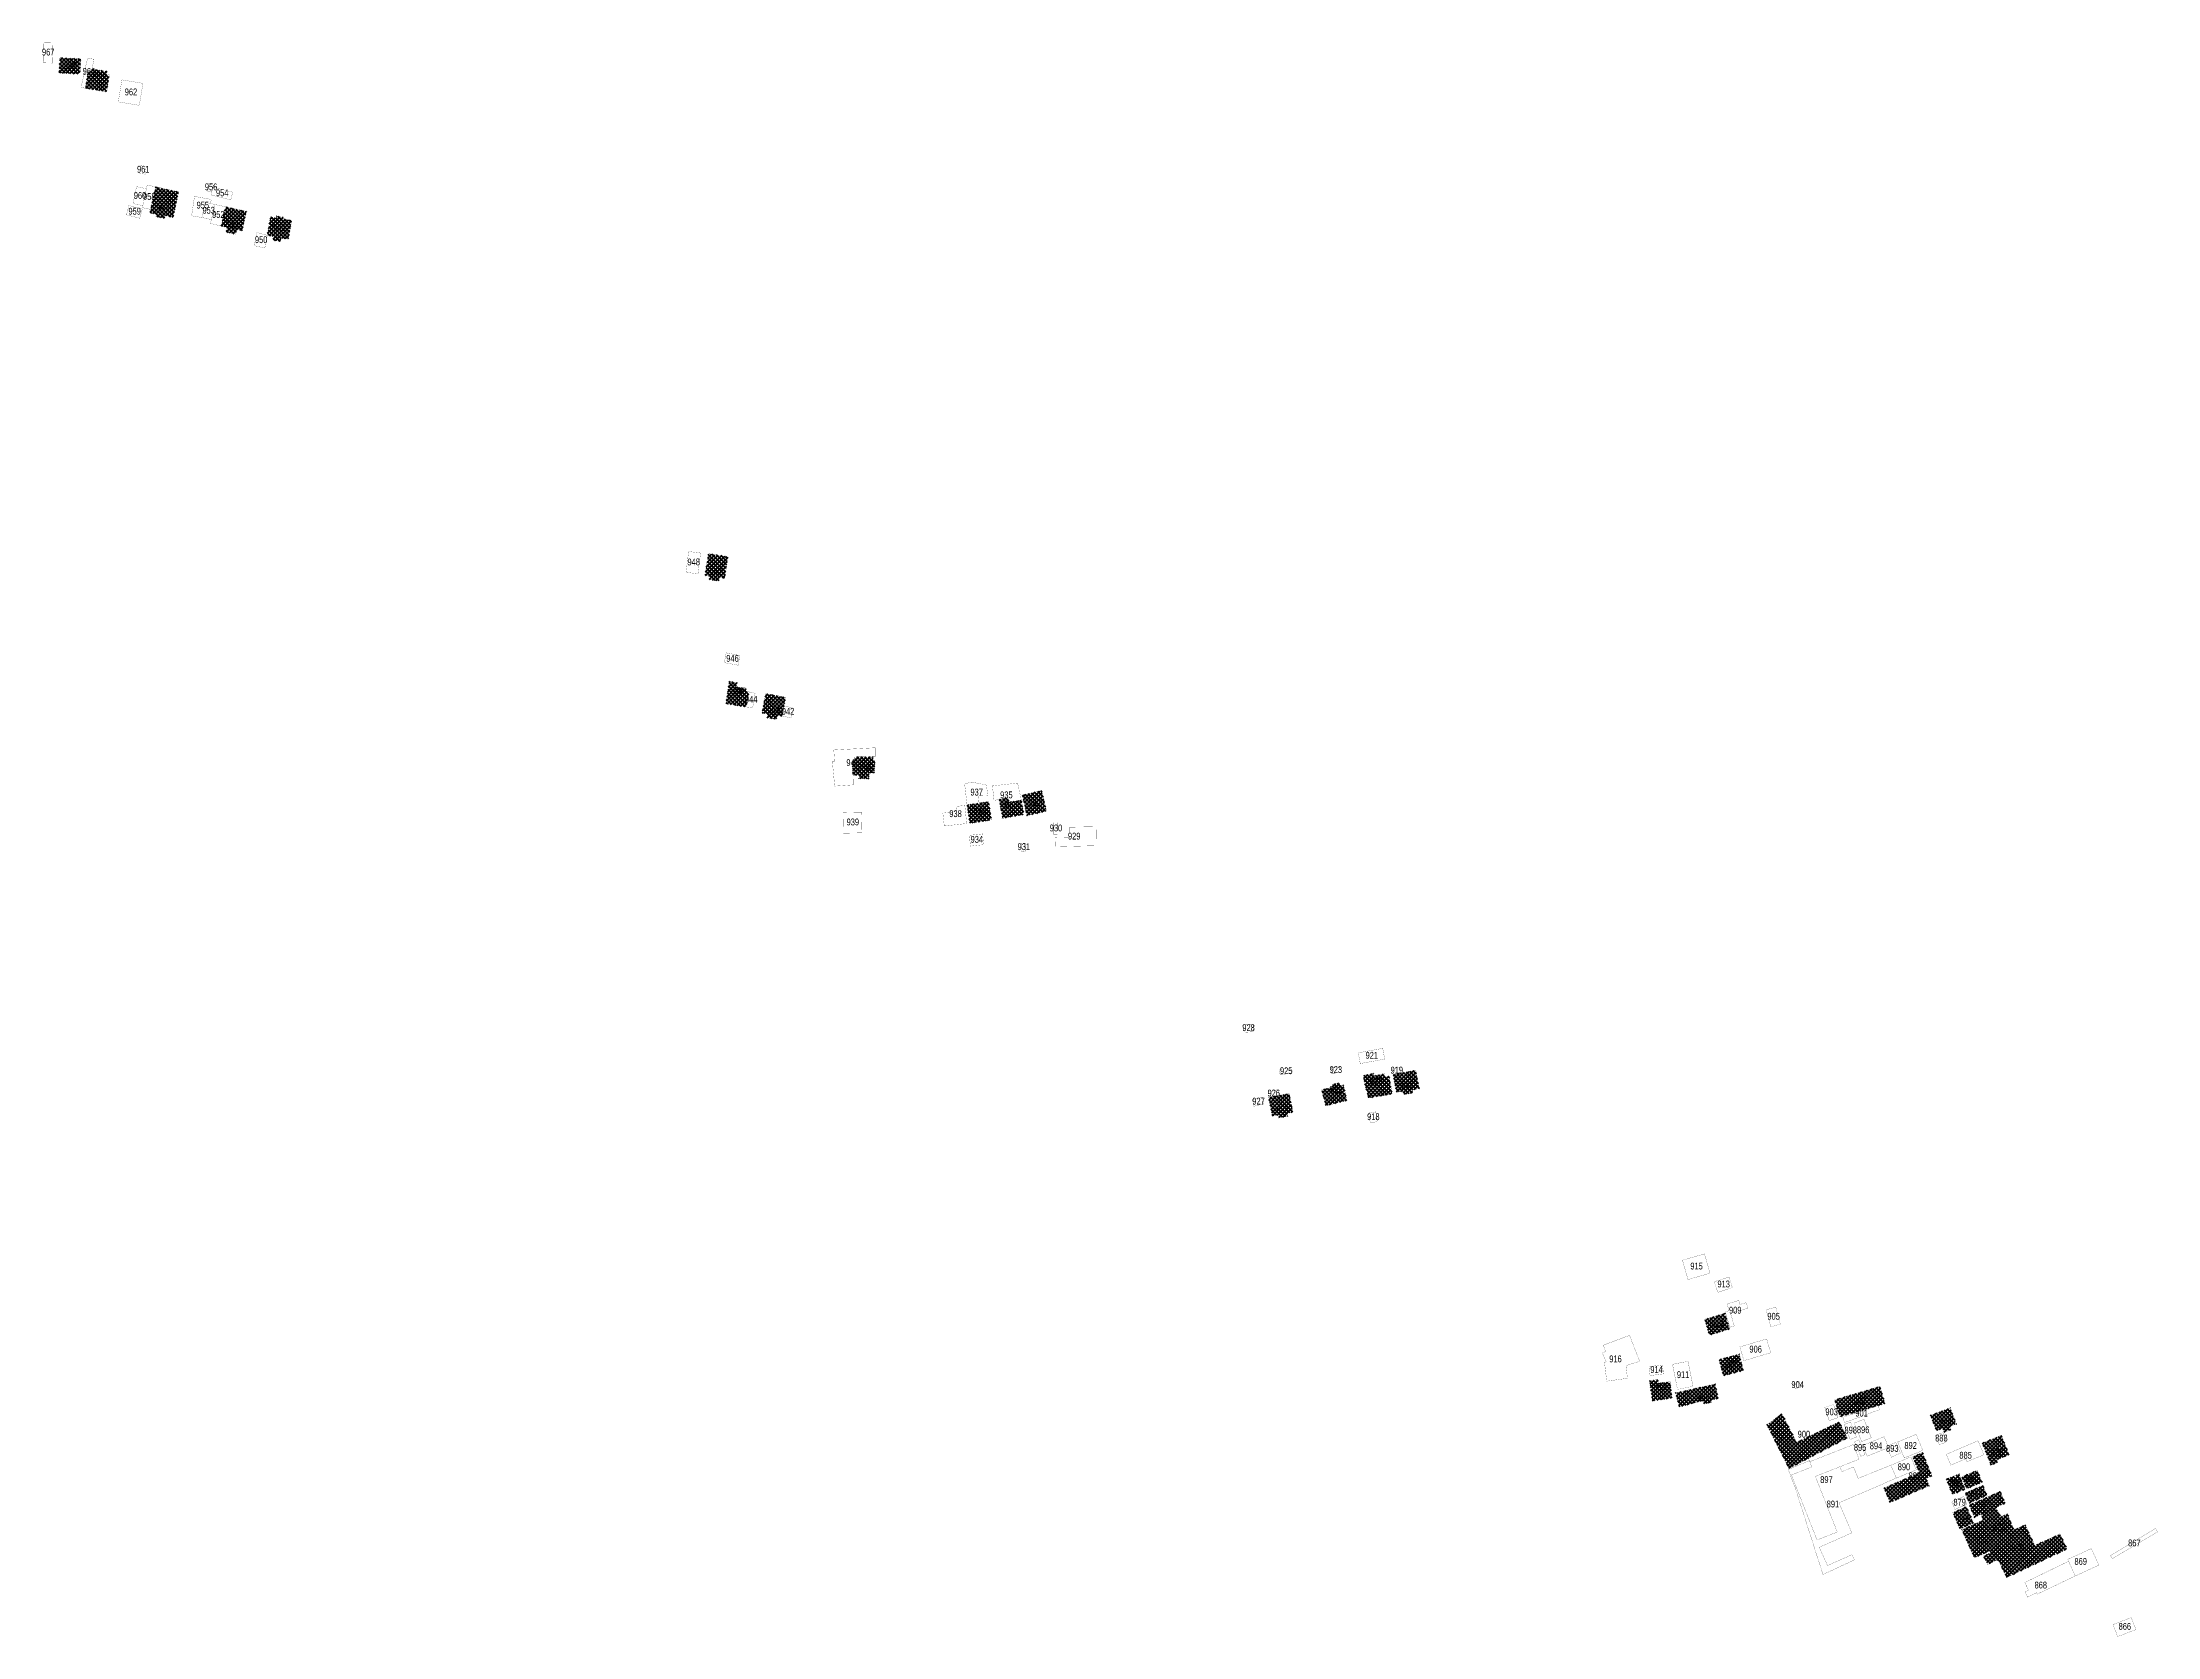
# Model space of a CAD drawing. Header units: millimetres. Extents: x 500132 to 619391, y 3323720 to 3402660.
# Drawn here: x 589147 to 590382, y 3393795 to 3394726 of the extents above; entities that cross this region are included whole.
import ezdxf

# ---------------------------------------------------------------- set-up
doc = ezdxf.new("R2010")
doc.units = ezdxf.units.MM
doc.layers.add('房屋拆迁', color=7, linetype='Continuous')
doc.styles.add('mrdsStandard', font='slromans.shx', dxfattribs={"width": 0.75, "height": 4, "bigfont": 'hztxt.shx'})
pattern_1 = [(45, (0, 0), (-1.122532015133644, 1.122532015133644), []), (135, (0, 0), (-1.122532015133644, -1.122532015133644), [])]

msp = doc.modelspace()

# ---------------------------------------------------------------- hatches: boundary and pattern name
at = {"layer": '房屋拆迁', "lineweight": 50}
h = msp.add_hatch(dxfattribs=at)
h.set_pattern_fill('ANSI37', color=1, scale=0.5, style=0)
h.set_pattern_definition(pattern_1)
h.paths.add_polyline_path([(589156.98006844, 3394707.80900599), (589169.18019838, 3394707.14127054), (589169.66242381, 3394715.95196952), (589157.46229386, 3394716.61970497)])
h = msp.add_hatch(dxfattribs=at)
h.set_pattern_fill('ANSI37', color=1, scale=0.5, style=0)
h.set_pattern_definition(pattern_1)
h.paths.add_polyline_path([(589172.38193984, 3394698.83688233), (589184.81071711, 3394696.89691656), (589186.32526279, 3394706.63918484), (589184.78844244, 3394706.86898007), (589185.09113179, 3394708.62829311), (589176.28216348, 3394710.09781981), (589176.0506378, 3394708.71062958), (589173.94978236, 3394709.06041546)])
h = msp.add_hatch(dxfattribs=at)
h.set_pattern_fill('ANSI37', color=1, scale=0.5, style=0)
h.set_pattern_definition(pattern_1)
h.paths.add_polyline_path([(589223.51272127, 3394623.42854178), (589226.75868857, 3394638.35558343), (589213.31524587, 3394641.27307062), (589210.04315338, 3394626.12614518), (589213.79412532, 3394625.32636937), (589213.47489868, 3394624.02391094), (589218.51530094, 3394622.8729497), (589218.93060153, 3394624.62682794)])
h = msp.add_hatch(dxfattribs=at)
h.set_pattern_fill('ANSI37', color=1, scale=0.5, style=0)
h.set_pattern_definition(pattern_1)
h.paths.add_polyline_path([(589263.83421985, 3394615.60060857), (589266.35028884, 3394626.95789928), (589254.1247882, 3394629.66559597), (589251.63643655, 3394618.43941836), (589255.13733603, 3394617.67221514), (589254.47089217, 3394614.99172076), (589260.01586425, 3394613.65446615), (589260.68245217, 3394616.4022024)])
h = msp.add_hatch(dxfattribs=at)
h.set_pattern_fill('ANSI37', color=1, scale=0.5, style=0)
h.set_pattern_definition(pattern_1)
h.paths.add_polyline_path([(589286.23400329, 3394609.38830819), (589286.58118841, 3394611.46777354), (589290.85206637, 3394610.71239755), (589292.76167534, 3394621.69080842), (589287.76761401, 3394622.55401333), (589287.9266313, 3394623.43299079), (589284.02188445, 3394624.23721521), (589283.87813251, 3394623.16445892), (589280.39905859, 3394623.75915622), (589278.54574154, 3394612.98192449), (589282.32283142, 3394612.33800247), (589281.94554255, 3394610.11035163)])
h = msp.add_hatch(dxfattribs=at)
h.set_pattern_fill('ANSI37', color=1, scale=0.5, style=0)
h.set_pattern_definition(pattern_1)
h.paths.add_polyline_path([(589534.17705421, 3394414.32884911), (589537.19223418, 3394413.77167037), (589536.79953705, 3394411.92305961), (589542.18104923, 3394410.99562608), (589542.50939899, 3394413.26393274), (589545.63813015, 3394412.75902675), (589547.6246688, 3394425.23719102), (589536.14696104, 3394427.04417117)])
h = msp.add_hatch(dxfattribs=at)
h.set_pattern_fill('ANSI37', color=1, scale=0.5, style=0)
h.set_pattern_definition(pattern_1)
h.paths.add_polyline_path([(589558.2810963, 3394337.5179461), (589560.03208112, 3394346.29265695), (589557.9115478, 3394346.70807445), (589558.19515093, 3394348.30249978), (589552.46186317, 3394349.21279519), (589552.8639658, 3394351.75275033), (589548.43201377, 3394352.44989724), (589546.3743071, 3394339.38822293)])
h = msp.add_hatch(dxfattribs=at)
h.set_pattern_fill('ANSI37', color=1, scale=0.5, style=0)
h.set_pattern_definition(pattern_1)
h.paths.add_polyline_path([(589576.41471868, 3394332.62289054), (589579.16215949, 3394332.09975336), (589581.25507405, 3394343.18739575), (589569.64060362, 3394345.37667985), (589567.50162882, 3394334.01917472), (589570.89259633, 3394333.38095978), (589570.49283422, 3394331.25426692), (589575.98962482, 3394330.23531001)])
h = msp.add_hatch(dxfattribs=at)
h.set_pattern_fill('ANSI37', color=1, scale=0.5, style=0)
h.set_pattern_definition(pattern_1)
h.paths.add_polyline_path([(589624.16045943, 3394295.72357772), (589629.93564033, 3394295.57746724), (589629.99197348, 3394299.08318027), (589633.17400693, 3394298.98488347), (589633.30057553, 3394306.09816454), (589632.30645658, 3394306.07209059), (589632.24930441, 3394308.53690704), (589621.64965973, 3394308.29029391), (589621.70493786, 3394305.95888386), (589620.24830111, 3394305.90874644), (589620.58318489, 3394297.63036778), (589624.14675096, 3394297.78817835)])
h = msp.add_hatch(dxfattribs=at)
h.set_pattern_fill('ANSI37', color=1, scale=0.5, style=0)
h.set_pattern_definition(pattern_1)
h.paths.add_polyline_path([(589722.20720115, 3394274.04640116), (589733.62275607, 3394276.63671892), (589730.89723853, 3394288.64322709), (589719.48168361, 3394286.05290933)])
h = msp.add_hatch(dxfattribs=at)
h.set_pattern_fill('ANSI37', color=1, scale=0.5, style=0)
h.set_pattern_definition(pattern_1)
h.paths.add_polyline_path([(589701.34572563, 3394271.57112584), (589699.76445042, 3394282.29604582), (589687.18542645, 3394280.42316783), (589688.81926588, 3394269.64648951)])
h = msp.add_hatch(dxfattribs=at)
h.set_pattern_fill('ANSI37', color=1, scale=0.5, style=0)
h.set_pattern_definition(pattern_1)
h.paths.add_polyline_path([(589720.35991789, 3394274.7090582), (589707.95601022, 3394272.48493406), (589705.98165453, 3394283.48989754), (589711.2653911, 3394284.43328931), (589711.7010533, 3394281.88272253), (589718.8961793, 3394283.13455343)])
h = msp.add_hatch(dxfattribs=at)
h.set_pattern_fill('ANSI37', color=1, scale=0.5, style=0)
h.set_pattern_definition(pattern_1)
h.paths.add_polyline_path([(589908.9387461, 3394107.705044), (589907.00896882, 3394116.69802052), (589904.98532106, 3394116.25483444), (589904.58375937, 3394118.11063332), (589900.33936872, 3394117.17824661), (589900.73345306, 3394115.48514932), (589894.30232131, 3394113.91790909), (589896.66361657, 3394104.5402968)])
h = msp.add_hatch(dxfattribs=at)
h.set_pattern_fill('ANSI37', color=1, scale=0.5, style=0)
h.set_pattern_definition(pattern_1)
h.paths.add_polyline_path([(589935.36702421, 3394111.54347172), (589933.65844296, 3394121.83561425), (589931.24037547, 3394121.42283061), (589930.95204713, 3394123.25529282), (589924.58152313, 3394122.24349828), (589924.44204875, 3394123.57076666), (589918.43010984, 3394122.31209807), (589920.3165332, 3394113.7235199), (589920.66504181, 3394113.83184295), (589921.47428565, 3394109.12917345)])
h = msp.add_hatch(dxfattribs=at)
h.set_pattern_fill('ANSI37', color=1, scale=0.5, style=0)
h.set_pattern_definition(pattern_1)
h.paths.add_polyline_path([(589951.30245158, 3394114.63352008), (589949.2369777, 3394125.33874414), (589935.9944787, 3394122.77816285), (589937.98616956, 3394112.48470131), (589941.88283246, 3394113.24104677), (589942.254132, 3394111.26557496), (589947.48521295, 3394112.26331522), (589947.1549579, 3394113.88130112)])
h = msp.add_hatch(dxfattribs=at)
h.set_pattern_fill('ANSI37', color=1, scale=0.5, style=0)
h.set_pattern_definition(pattern_1)
h.paths.add_polyline_path([(589877.54394358, 3394100.85289763), (589875.4199056, 3394111.72532872), (589863.4221976, 3394109.38079899), (589865.53198284, 3394098.61110031), (589869.11168899, 3394099.32057026), (589869.44296425, 3394097.55768865), (589874.58559516, 3394098.52739675), (589874.26329075, 3394100.25287686)])
h = msp.add_hatch(dxfattribs=at)
h.set_pattern_fill('ANSI37', color=1, scale=0.5, style=0)
h.set_pattern_definition(pattern_1)
h.paths.add_polyline_path([(590132.4350470001, 3393974.249965), (590129.692443, 3393983.449139), (590117.884015, 3393979.907881), (590120.664862, 3393970.68836)])
h = msp.add_hatch(dxfattribs=at)
h.set_pattern_fill('ANSI37', color=1, scale=0.5, style=0)
h.set_pattern_definition(pattern_1)
h.paths.add_polyline_path([(590140.636241, 3393950.04741), (590138.183145, 3393959.499982), (590126.328864, 3393956.410145), (590128.807502, 3393946.939211)])
h = msp.add_hatch(dxfattribs=at)
h.set_pattern_fill('ANSI37', color=1, scale=0.5, style=0)
h.set_pattern_definition(pattern_1)
h.paths.add_polyline_path([(590090.8714170131, 3393942.559824097), (590097.7380170131, 3393943.462024097), (590098.9575170131, 3393933.919924098), (590087.3997170131, 3393932.275624098), (590085.7426170132, 3393944.023224098), (590090.6567170131, 3393944.690424098)])
h = msp.add_hatch(dxfattribs=at)
h.set_pattern_fill('ANSI37', color=1, scale=0.5, style=0)
h.set_pattern_definition(pattern_1)
h.paths.add_polyline_path([(590125.913117013, 3393933.709824097), (590121.840817013, 3393932.823524097), (590122.1524170131, 3393931.562524098), (590117.5434170131, 3393930.468324097), (590117.0452170131, 3393932.473624098), (590103.0509170131, 3393928.797824097), (590100.9193170131, 3393937.021124098), (590124.1065170132, 3393942.048824097)])
h = msp.add_hatch(dxfattribs=at)
h.set_pattern_fill('ANSI37', color=6, scale=0.5, style=0)
h.set_pattern_definition(pattern_1)
h.paths.add_polyline_path([(590223.2308390001, 3393930.764391), (590220.309611, 3393940.731825), (590193.8761979999, 3393932.983279), (590196.7996939999, 3393923.012535)])
h = msp.add_hatch(dxfattribs=at)
h.set_pattern_fill('ANSI37', color=6, scale=0.5, style=0)
h.set_pattern_definition(pattern_1)
h.paths.add_polyline_path([(590167.1672319999, 3393892.829893), (590201.300243, 3393910.507626), (590196.5753189999, 3393920.002027), (590171.630229, 3393907.992167), (590163.078444, 3393924.747299), (590154.291899, 3393918.284401)])
h = msp.add_hatch(dxfattribs=at)
h.set_pattern_fill('ANSI37', color=1, scale=0.5, style=0)
h.set_pattern_definition(pattern_1)
h.paths.add_polyline_path([(590253.1994159999, 3393914.878108), (590256.8871619999, 3393916.300427), (590257.774015, 3393913.9331), (590261.8338060001, 3393915.443225), (590261.100989, 3393917.365976), (590264.909499, 3393918.794244), (590261.396496, 3393928.144015), (590249.843141, 3393923.801298)])
h = msp.add_hatch(dxfattribs=at)
h.set_pattern_fill('ANSI37', color=1, scale=0.5, style=0)
h.set_pattern_definition(pattern_1)
h.paths.add_polyline_path([(590285.134094, 3393894.794822), (590289.1095189999, 3393896.377165), (590288.488896, 3393897.917013), (590295.755032, 3393900.822621), (590291.212533, 3393912.17135), (590279.975919, 3393907.671405)])
h = msp.add_hatch(dxfattribs=at)
h.set_pattern_fill('ANSI37', color=6, scale=0.5, style=0)
h.set_pattern_definition(pattern_1)
h.paths.add_polyline_path([(590226.170854, 3393872.948698), (590249.172886, 3393882.677947), (590247.3673810001, 3393886.942098), (590250.622696, 3393888.501738), (590245.1238770001, 3393902.174769), (590239.331683, 3393899.711988), (590243.393523, 3393890.210391), (590222.586687, 3393881.385884)])
h = msp.add_hatch(dxfattribs=at)
h.set_pattern_fill('ANSI37', color=1, scale=0.5, style=0)
h.set_pattern_definition(pattern_1)
h.paths.add_polyline_path([(590270.902192, 3393880.958684), (590279.972209, 3393884.754163), (590277.041599, 3393891.756629), (590267.966803, 3393887.960596)])
h = msp.add_hatch(dxfattribs=at)
h.set_pattern_fill('ANSI37', color=1, scale=0.5, style=0)
h.set_pattern_definition(pattern_1)
h.paths.add_polyline_path([(590262.685868, 3393877.65586), (590270.080364, 3393880.645867), (590266.483608, 3393889.513864), (590259.0708, 3393886.504186)])
h = msp.add_hatch(dxfattribs=at)
h.set_pattern_fill('ANSI37', color=6, scale=0.5, style=0)
h.set_pattern_definition(pattern_1)
h.paths.add_polyline_path([(590272.54486, 3393872.566583), (590282.899001, 3393877.030381), (590280.398723, 3393882.822798), (590270.043378, 3393878.348361)])
h = msp.add_hatch(dxfattribs=at)
h.set_pattern_fill('ANSI37', color=6, scale=0.5, style=0)
h.set_pattern_definition(pattern_1)
h.paths.add_polyline_path([(590275.514874, 3393864.351632), (590293.4130697567, 3393872.575915442), (590290.4742180001, 3393879.479279), (590272.366391, 3393871.464966)])
h = msp.add_hatch(dxfattribs=at)
h.set_pattern_fill('ANSI37', color=6, scale=0.5, style=0)
h.set_pattern_definition(pattern_1)
h.paths.add_polyline_path([(590274.897017013, 3393861.036224097), (590266.9889170132, 3393857.526824098), (590262.8017170131, 3393867.073624098), (590270.741317013, 3393870.547124098)])
h = msp.add_hatch(dxfattribs=at)
h.set_pattern_fill('ANSI37', color=6, scale=0.5, style=0)
h.set_pattern_definition(pattern_1)
h.paths.add_polyline_path([(590288.2779170132, 3393869.656624097), (590290.9454170131, 3393864.500124097), (590294.7208170131, 3393866.453724097), (590298.5554170131, 3393856.909724098), (590300.3436170131, 3393857.628324097), (590302.9896170131, 3393851.920224098), (590285.0124170131, 3393843.591824098), (590284.6002170132, 3393844.675224097), (590283.2102170131, 3393847.650324097), (590286.5393170131, 3393849.092824098), (590280.6724170131, 3393862.545324097), (590279.3470170131, 3393866.055124098), (590288.1153170131, 3393869.952824098)])
h = msp.add_hatch(dxfattribs=at)
h.set_pattern_fill('ANSI37', color=6, scale=0.5, style=0)
h.set_pattern_definition(pattern_1)
h.paths.add_polyline_path([(590286.5393170131, 3393849.092824098), (590283.2102170131, 3393847.650324097), (590284.6002170132, 3393844.675224097), (590275.3415170131, 3393840.622524098), (590268.1514170131, 3393857.078924098), (590280.6724170131, 3393862.545324097)])
h = msp.add_hatch(dxfattribs=at)
h.set_pattern_fill('ANSI37', color=6, scale=0.5, style=0)
h.set_pattern_definition(pattern_1)
h.paths.add_polyline_path([(590310.7645170131, 3393847.817724098), (590325.4530170131, 3393854.618624098), (590329.5549170132, 3393845.725524098), (590294.3373170131, 3393829.067724098), (590289.3575170131, 3393839.599524098), (590283.1492170132, 3393836.660424097), (590280.8355170131, 3393841.656824098), (590285.0124170131, 3393843.591824098), (590302.9896170131, 3393851.920224098), (590300.3436170131, 3393857.628324097), (590305.1953170131, 3393859.875224098)])

# ---------------------------------------------------------------- linework, layer by layer
at = {"layer": '房屋拆迁', "color": 1, "linetype": 'Continuous', "lineweight": 50, "const_width": 0.1}
for points in [[(589152.89205189, 3394713.54590585), (589153.22588817, 3394725.48870671), (589147.94401136, 3394725.63635064), (589147.61017509, 3394713.69354978), (589152.89205189, 3394713.54590585)], [(589156.98006844, 3394707.80900599), (589169.18019838, 3394707.14127054), (589169.66242381, 3394715.95196952), (589157.46229386, 3394716.61970497), (589156.98006844, 3394707.80900599)], [(589176.28216348, 3394710.09781981), (589177.30746184, 3394715.82340211), (589173.56452327, 3394716.35544908), (589169.86042529, 3394699.39685197), (589172.38193984, 3394698.83688233), (589173.94978236, 3394709.06041546), (589176.0506378, 3394708.71062958), (589176.28216348, 3394710.09781981)], [(589172.38193984, 3394698.83688233), (589184.81071711, 3394696.89691656), (589186.32526279, 3394706.63918484), (589184.78844244, 3394706.86898007), (589185.09113179, 3394708.62829311), (589176.28216348, 3394710.09781981), (589176.0506378, 3394708.71062958), (589173.94978236, 3394709.06041546), (589172.38193984, 3394698.83688233)], [(589203.82353214, 3394688.85125338), (589191.52942282, 3394690.90571214), (589193.67896019, 3394703.76871827), (589205.97306951, 3394701.71425951), (589203.82353214, 3394688.85125338)], [(589204.00733658, 3394649.10665856), (589207.26649714, 3394648.67436609), (589207.85270299, 3394653.16320654), (589204.59354095, 3394653.59549978), (589204.00733658, 3394649.10665856)], [(589205.85046538, 3394630.30633737), (589200.11256677, 3394631.52989582), (589202.21574423, 3394641.39198432), (589207.95548816, 3394640.166637), (589205.85046538, 3394630.30633737)], [(589210.46711923, 3394628.08873611), (589205.59651157, 3394629.1167727), (589208.41756463, 3394642.33108507), (589213.31524587, 3394641.27307062), (589210.46711923, 3394628.08873611)], [(589223.51272127, 3394623.42854178), (589226.75868857, 3394638.35558343), (589213.31524587, 3394641.27307062), (589210.04315338, 3394626.12614518), (589213.79412532, 3394625.32636937), (589213.47489868, 3394624.02391094), (589218.51530094, 3394622.8729497), (589218.93060153, 3394624.62682794), (589223.51272127, 3394623.42854178)], [(589240.32258148, 3394623.38678836), (589234.35676605, 3394624.359861), (589236.04693367, 3394635.69141701), (589245.90603264, 3394633.91309948), (589245.28790947, 3394631.57872647), (589242.3267075, 3394632.26336753), (589240.32258148, 3394623.38678836)], [(589246.09321839, 3394638.2559369), (589243.46226318, 3394638.88859477), (589244.16820817, 3394643.27645638), (589247.06619098, 3394642.69685362), (589246.82835027, 3394641.13343608), (589246.09321839, 3394638.2559369)], [(589257.20618566, 3394633.65759731), (589258.37719898, 3394638.15241497), (589246.82835027, 3394641.13343608), (589245.66796079, 3394636.59136702), (589257.20618566, 3394633.65759731)], [(589204.06832346, 3394622.90148365), (589205.50461587, 3394628.26913567), (589197.73813078, 3394630.34731834), (589196.30183837, 3394624.97966631), (589204.06832346, 3394622.90148365)], [(589245.92237716, 3394622.14466507), (589240.32258148, 3394623.38678836), (589242.3267075, 3394632.26336753), (589247.96069356, 3394630.96076871), (589245.92237716, 3394622.14466507)], [(589251.63643655, 3394618.43941836), (589254.1247882, 3394629.66559597), (589247.96069356, 3394630.96076871), (589245.3958852, 3394619.86748784), (589251.63643655, 3394618.43941836)], [(589263.83421985, 3394615.60060857), (589266.35028884, 3394626.95789928), (589254.1247882, 3394629.66559597), (589251.63643655, 3394618.43941836), (589255.13733603, 3394617.67221514), (589254.47089217, 3394614.99172076), (589260.01586425, 3394613.65446615), (589260.68245217, 3394616.4022024), (589263.83421985, 3394615.60060857)], [(589286.23400329, 3394609.38830819), (589286.58118841, 3394611.46777354), (589290.85206637, 3394610.71239755), (589292.76167534, 3394621.69080842), (589287.76761401, 3394622.55401333), (589287.9266313, 3394623.43299079), (589284.02188445, 3394624.23721521), (589283.87813251, 3394623.16445892), (589280.39905859, 3394623.75915622), (589278.54574154, 3394612.98192449), (589282.32283142, 3394612.33800247), (589281.94554255, 3394610.11035163), (589286.23400329, 3394609.38830819)], [(589277.13798075, 3394605.56026999), (589278.54574154, 3394612.98192449), (589272.42578613, 3394614.61503033), (589270.95507822, 3394606.90327367), (589277.13798075, 3394605.56026999)], [(589530.07593644, 3394415.29111106), (589531.5794811, 3394427.442968), (589524.61668394, 3394428.30449007), (589523.11313928, 3394416.15263313), (589530.07593644, 3394415.29111106)], [(589534.17705421, 3394414.32884911), (589537.19223418, 3394413.77167037), (589536.79953705, 3394411.92305961), (589542.18104923, 3394410.99562608), (589542.50939899, 3394413.26393274), (589545.63813015, 3394412.75902675), (589547.6246688, 3394425.23719102), (589536.14696104, 3394427.04417117), (589534.17705421, 3394414.32884911)], [(589553.48071811, 3394361.89817784), (589554.55887521, 3394367.59241777), (589546.53656926, 3394369.11121325), (589545.4594452, 3394363.40965497), (589553.48071811, 3394361.89817784)], [(589558.2810963, 3394337.5179461), (589560.03208112, 3394346.29265695), (589557.9115478, 3394346.70807445), (589558.19515093, 3394348.30249978), (589552.46186317, 3394349.21279519), (589552.8639658, 3394351.75275033), (589548.43201377, 3394352.44989724), (589546.3743071, 3394339.38822293), (589558.2810963, 3394337.5179461)], [(589558.2810963, 3394337.5179461), (589562.00917948, 3394337.08740223), (589563.44539855, 3394345.43465043), (589560.03208112, 3394346.29265695), (589558.2810963, 3394337.5179461)], [(589576.41471868, 3394332.62289054), (589579.16215949, 3394332.09975336), (589581.25507405, 3394343.18739575), (589569.64060362, 3394345.37667985), (589567.50162882, 3394334.01917472), (589570.89259633, 3394333.38095978), (589570.49283422, 3394331.25426692), (589575.98962482, 3394330.23531001), (589576.41471868, 3394332.62289054)], [(589579.16215949, 3394332.09975336), (589584.59077984, 3394331.22757544), (589585.75937149, 3394336.80268925), (589580.30066333, 3394338.13121001), (589579.16215949, 3394332.09975336)], [(589620.58318489, 3394297.63036778), (589620.71207287, 3394292.015505), (589609.88041988, 3394291.27790529), (589608.55431809, 3394305.65982099), (589609.83019307, 3394305.72161227), (589609.38350246, 3394312.40509336), (589633.51281176, 3394313.67989709), (589633.55933288, 3394308.57364632), (589632.24930441, 3394308.53690704), (589621.64965973, 3394308.29029391), (589621.70493786, 3394305.95888386), (589620.24830111, 3394305.90874644), (589620.58318489, 3394297.63036778)], [(589624.16045943, 3394295.72357772), (589629.93564033, 3394295.57746724), (589629.99197348, 3394299.08318027), (589633.17400693, 3394298.98488347), (589633.30057553, 3394306.09816454), (589632.30645658, 3394306.07209059), (589632.24930441, 3394308.53690704), (589621.64965973, 3394308.29029391), (589621.70493786, 3394305.95888386), (589620.24830111, 3394305.90874644), (589620.58318489, 3394297.63036778), (589624.14675096, 3394297.78817835), (589624.16045943, 3394295.72357772)], [(589699.27744964, 3394285.97513463), (589698.5106108, 3394291.94297305), (589689.86599789, 3394293.66221856), (589685.79384629, 3394292.53372977), (589687.18542645, 3394280.42316783), (589693.96879566, 3394281.43313672), (589693.59900194, 3394285.72864427), (589699.27744964, 3394285.97513463)], [(589718.8961793, 3394283.13455343), (589716.69603208, 3394293.0513006), (589701.99601931, 3394291.40797035), (589702.95850637, 3394282.94229939), (589705.98165453, 3394283.48989754), (589711.2653911, 3394284.43328931), (589711.7010533, 3394281.88272253), (589718.8961793, 3394283.13455343)], [(589722.20720115, 3394274.04640116), (589733.62275607, 3394276.63671892), (589730.89723853, 3394288.64322709), (589719.48168361, 3394286.05290933), (589722.20720115, 3394274.04640116)], [(589625.83804066, 3394264.01885117), (589614.98291192, 3394263.7735587), (589614.70928868, 3394275.8806105), (589625.56441742, 3394276.12590297), (589625.83804066, 3394264.01885117)], [(589686.96714692, 3394269.43829692), (589685.8903982, 3394279.96504013), (589680.69762615, 3394279.43343287), (589681.04149674, 3394276.39547321), (589673.06275383, 3394275.52410105), (589673.87863309, 3394268.01322472), (589686.96714692, 3394269.43829692)], [(589701.34572563, 3394271.57112584), (589699.76445042, 3394282.29604582), (589687.18542645, 3394280.42316783), (589688.81926588, 3394269.64648951), (589701.34572563, 3394271.57112584)], [(589720.35991789, 3394274.7090582), (589707.95601022, 3394272.48493406), (589705.98165453, 3394283.48989754), (589711.2653911, 3394284.43328931), (589711.7010533, 3394281.88272253), (589718.8961793, 3394283.13455343), (589720.35991789, 3394274.7090582)], [(589689.19992061, 3394256.22455451), (589696.88340208, 3394257.08047604), (589696.18179977, 3394263.39279281), (589688.49831831, 3394262.53687127), (589689.19992061, 3394256.22455451)], [(589737.89701473, 3394269.92067263), (589737.83336453, 3394263.01456129), (589739.93595472, 3394262.99650711), (589739.99960491, 3394269.90261845), (589737.89701473, 3394269.92067263)], [(589762.9, 3394256.5), (589738.7, 3394255.9), (589738.5, 3394261.3), (589747.3, 3394261.5), (589747.2, 3394267.3), (589762.7, 3394267.6), (589762.9, 3394256.5)], [(589721.55373839, 3394253.24512803), (589719.17290808, 3394253.01899262), (589718.71985141, 3394257.78736266), (589721.10068172, 3394258.01349807), (589721.55373839, 3394253.24512803)], [(589848.57833267, 3394147.4416496), (589854.5295349, 3394147.89616522), (589854.19478166, 3394152.18662592), (589848.23499862, 3394151.71934257), (589848.57833267, 3394147.4416496)], [(589877.2, 3394123.8), (589870, 3394122.6), (589869.5, 3394125.600000001), (589876.7, 3394126.700000001), (589877.2, 3394123.8)], [(589904.8, 3394123.8), (589900, 3394123.6), (589899.8, 3394126.9), (589904.7, 3394127.1), (589904.8, 3394123.8)], [(589916.77817422, 3394129.25276495), (589931.06851663, 3394131.83355558), (589929.92860375, 3394138.11750717), (589915.63380247, 3394135.51575544), (589916.77817422, 3394129.25276495)], [(589940.53397056, 3394123.655923), (589939.8796361, 3394127.21583869), (589935.29976384, 3394126.37100366), (589935.9944787, 3394122.77816285), (589940.53397056, 3394123.655923)], [(589869.43796574, 3394110.55636912), (589868.58189019, 3394114.00569688), (589862.90052245, 3394112.66578189), (589863.4221976, 3394109.38079899), (589869.43796574, 3394110.55636912)], [(589908.9387461, 3394107.705044), (589907.00896882, 3394116.69802052), (589904.98532106, 3394116.25483444), (589904.58375937, 3394118.11063332), (589900.33936872, 3394117.17824661), (589900.73345306, 3394115.48514932), (589894.30232131, 3394113.91790909), (589896.66361657, 3394104.5402968), (589908.9387461, 3394107.705044)], [(589935.36702421, 3394111.54347172), (589933.65844296, 3394121.83561425), (589931.24037547, 3394121.42283061), (589930.95204713, 3394123.25529282), (589924.58152313, 3394122.24349828), (589924.44204875, 3394123.57076666), (589918.43010984, 3394122.31209807), (589920.3165332, 3394113.7235199), (589920.66504181, 3394113.83184295), (589921.47428565, 3394109.12917345), (589935.36702421, 3394111.54347172)], [(589951.30245158, 3394114.63352008), (589949.2369777, 3394125.33874414), (589935.9944787, 3394122.77816285), (589937.98616956, 3394112.48470131), (589941.88283246, 3394113.24104677), (589942.254132, 3394111.26557496), (589947.48521295, 3394112.26331522), (589947.1549579, 3394113.88130112), (589951.30245158, 3394114.63352008)], [(589860.6, 3394105.7), (589854.7, 3394104.3), (589853.8, 3394108.1), (589859.7, 3394109.5), (589860.6, 3394105.7)], [(589877.54394358, 3394100.85289763), (589875.4199056, 3394111.72532872), (589863.4221976, 3394109.38079899), (589865.53198284, 3394098.61110031), (589869.11168899, 3394099.32057026), (589869.44296425, 3394097.55768865), (589874.58559516, 3394098.52739675), (589874.26329075, 3394100.25287686), (589877.54394358, 3394100.85289763)], [(589922.66311332, 3394094.67333936), (589926.77947091, 3394095.33883111), (589925.82490126, 3394101.06659981), (589921.66906315, 3394100.34883849), (589922.66311332, 3394094.67333936)], [(590121.049454, 3394006.813189), (590117.8201220001, 3394018.089197), (590104.937312, 3394014.392859), (590108.176312, 3394003.103315), (590121.049454, 3394006.813189)], [(590134.095532, 3393998.436457), (590132.08598, 3394004.612968), (590123.534504, 3394001.827127), (590125.5543930001, 3393995.639379), (590134.095532, 3393998.436457)], [(590132.627049, 3393975.299307), (590135.206686, 3393976.060231), (590133.0515449999, 3393983.37179), (590143.157653, 3393986.350843), (590142.18528, 3393989.648537), (590138.514832, 3393988.565872), (590137.829626, 3393990.885364), (590130.990149, 3393988.852579), (590132.160924, 3393984.951964), (590129.935389, 3393984.28518), (590132.627049, 3393975.299307)], [(590132.4350470001, 3393974.249965), (590129.692443, 3393983.449139), (590117.884015, 3393979.907881), (590120.664862, 3393970.68836), (590132.4350470001, 3393974.249965)], [(590156.557959, 3393975.531165), (590162.151557, 3393977.057137), (590159.4474640001, 3393986.980407), (590153.834808, 3393985.446468), (590156.557959, 3393975.531165)], [(590079.9824170131, 3393955.342724097), (590071.9435170131, 3393952.878724098), (590072.8355170131, 3393945.430724097), (590060.7516170131, 3393943.763424098), (590059.4041170131, 3393954.761624097), (590060.4056170131, 3393955.051424098), (590058.1506170131, 3393960.178324098), (590060.1238170131, 3393961.199624097), (590058.6419170131, 3393964.737224097), (590074.0302170131, 3393970.513124098), (590079.9824170131, 3393955.342724097)], [(590140.854502, 3393955.739033), (590156.486413, 3393960.347936), (590154.109354, 3393968.402849), (590138.476621, 3393963.786973), (590140.854502, 3393955.739033)], [(590093.8883170132, 3393948.043024098), (590086.0498170131, 3393947.016124098), (590085.3715170131, 3393952.227224098), (590093.2230170132, 3393953.241924098), (590093.8883170132, 3393948.043024098)], [(590111.097523, 3393940.771107), (590108.18854, 3393955.372222), (590099.1600149999, 3393953.576315), (590102.0686100001, 3393938.963834), (590111.097523, 3393940.771107)], [(590140.636241, 3393950.04741), (590138.183145, 3393959.499982), (590126.328864, 3393956.410145), (590128.807502, 3393946.939211), (590140.636241, 3393950.04741)], [(590090.8714170131, 3393942.559824097), (590097.7380170131, 3393943.462024097), (590098.9575170131, 3393933.919924098), (590087.3997170131, 3393932.275624098), (590085.7426170132, 3393944.023224098), (590090.6567170131, 3393944.690424098), (590090.8714170131, 3393942.559824097)], [(590125.913117013, 3393933.709824097), (590121.840817013, 3393932.823524097), (590122.1524170131, 3393931.562524098), (590117.5434170131, 3393930.468324097), (590117.0452170131, 3393932.473624098), (590103.0509170131, 3393928.797824097), (590100.9193170131, 3393937.021124098), (590124.1065170132, 3393942.048824097), (590125.913117013, 3393933.709824097)], [(590253.1994159999, 3393914.878108), (590256.8871619999, 3393916.300427), (590257.774015, 3393913.9331), (590261.8338060001, 3393915.443225), (590261.100989, 3393917.365976), (590264.909499, 3393918.794244), (590261.396496, 3393928.144015), (590249.843141, 3393923.801298), (590253.1994159999, 3393914.878108)], [(590254.869875, 3393906.627062), (590259.038822, 3393908.11288), (590257.0462399999, 3393913.681331), (590252.865605, 3393912.178933), (590254.869875, 3393906.627062)], [(590261.658562, 3393894.72469), (590270.355273, 3393898.424516), (590271.071366, 3393896.669984), (590280.955189, 3393900.831437), (590277.529065, 3393908.904166), (590258.96865, 3393900.980504), (590261.658562, 3393894.72469)], [(590285.134094, 3393894.794822), (590289.1095189999, 3393896.377165), (590288.488896, 3393897.917013), (590295.755032, 3393900.822621), (590291.212533, 3393912.17135), (590279.975919, 3393907.671405), (590285.134094, 3393894.794822)], [(590270.902192, 3393880.958684), (590279.972209, 3393884.754163), (590277.041599, 3393891.756629), (590267.966803, 3393887.960596), (590270.902192, 3393880.958684)], [(590262.685868, 3393877.65586), (590270.080364, 3393880.645867), (590266.483608, 3393889.513864), (590259.0708, 3393886.504186), (590262.685868, 3393877.65586)], [(590355.960751, 3393840.126022), (590382.401133, 3393855.745366), (590381.226622, 3393857.725374), (590354.877354, 3393841.907511), (590355.960751, 3393840.126022)]]:
    msp.add_lwpolyline(points, dxfattribs=at)
at = {"layer": '房屋拆迁', "color": 6, "linetype": 'Continuous', "lineweight": 50, "const_width": 0.1}
for points in [[(590170.7997310001, 3393939.319992), (590174.165265, 3393940.376166), (590173.223002, 3393943.374363), (590169.855988, 3393942.313837), (590170.7997310001, 3393939.319992)], [(590223.2308390001, 3393930.764391), (590220.309611, 3393940.731825), (590193.8761979999, 3393932.983279), (590196.7996939999, 3393923.012535), (590223.2308390001, 3393930.764391)], [(590195.6733779999, 3393922.464191), (590193.149103, 3393930.130739), (590188.03479, 3393928.436152), (590190.5924229999, 3393920.762861), (590195.6733779999, 3393922.464191)], [(590199.616314, 3393919.552661), (590219.952459, 3393927.08118), (590219.28173, 3393929.606177), (590198.5374149999, 3393922.580056), (590199.616314, 3393919.552661)], [(590167.1672319999, 3393892.829893), (590201.300243, 3393910.507626), (590196.5753189999, 3393920.002027), (590171.630229, 3393907.992167), (590163.078444, 3393924.747299), (590154.291899, 3393918.284401), (590167.1672319999, 3393892.829893)], [(590167.1672319999, 3393892.829893), (590201.300243, 3393910.507626), (590196.5753189999, 3393920.002027), (590171.630229, 3393907.992167), (590163.078444, 3393924.747299), (590154.291899, 3393918.284401), (590167.1672319999, 3393892.829893)], [(590206.552502, 3393911.153239), (590203.123518, 3393919.90148), (590199.402846, 3393918.426056), (590202.9036399999, 3393909.687829), (590206.552502, 3393911.153239)], [(590209.6027159999, 3393908.491687), (590215.215767, 3393910.722024), (590210.925899, 3393921.514816), (590205.308565, 3393919.280466), (590209.6027159999, 3393908.491687)], [(590208.0821170132, 3393898.192624098), (590196.884817013, 3393893.785024098), (590182.5664170131, 3393888.148724098), (590195.3532170131, 3393855.665224098), (590183.5329170132, 3393851.012324098), (590168.5873170131, 3393888.980224098), (590180.5152170131, 3393893.675424098), (590179.3136170132, 3393896.728224098), (590204.7241170132, 3393906.727424098), (590208.0821170132, 3393898.192624098)], [(590211.544416, 3393900.960238), (590207.976716, 3393909.487955), (590205.450511, 3393908.42554), (590209.049978, 3393899.902566), (590211.544416, 3393900.960238)], [(590212.801085, 3393899.952446), (590225.322384, 3393904.973014), (590222.738916, 3393911.337509), (590210.20234, 3393906.197894), (590212.801085, 3393899.952446)], [(590227.011584, 3393899.335867), (590232.2589060001, 3393901.770128), (590229.556909, 3393907.956466), (590224.9180909999, 3393905.969009), (590225.322384, 3393904.973014), (590224.540532, 3393904.65952), (590227.011584, 3393899.335867)], [(590234.504943, 3393898.914929), (590245.290212, 3393903.354975), (590241.4394, 3393912.706521), (590230.654607, 3393908.26595), (590234.504943, 3393898.914929)], [(590179.3136170132, 3393896.728224098), (590180.5152170131, 3393893.675424098), (590168.5873170131, 3393888.980224098), (590183.5329170132, 3393851.012324098), (590195.3532170131, 3393855.665224098), (590182.5664170131, 3393888.148724098), (590196.884817013, 3393893.785024098), (590198.0406170131, 3393890.911024097), (590204.8574170131, 3393893.657524098), (590207.5407170131, 3393886.994224098), (590226.6908170132, 3393894.706224097), (590229.8348170131, 3393887.136224098), (590196.3485170131, 3393872.727224098), (590203.8836170131, 3393855.215824097), (590184.8647170131, 3393846.724024097), (590189.6285170132, 3393836.054524098), (590203.8899170131, 3393842.421124097), (590205.3987170131, 3393839.415224098), (590188.6076170132, 3393831.570624098), (590187.0273170131, 3393830.784724098), (590170.8057170131, 3393881.451824097), (590166.7082170132, 3393892.181624098), (590179.3028170131, 3393897.455524098), (590179.3136170132, 3393896.728224098)], [(590226.170854, 3393872.948698), (590249.172886, 3393882.677947), (590247.3673810001, 3393886.942098), (590250.622696, 3393888.501738), (590245.1238770001, 3393902.174769), (590239.331683, 3393899.711988), (590243.393523, 3393890.210391), (590222.586687, 3393881.385884), (590226.170854, 3393872.948698)], [(590229.834819, 3393887.136216), (590241.482554, 3393891.946602), (590238.349808, 3393899.530512), (590226.690819, 3393894.706219), (590229.834819, 3393887.136216)], [(590272.54486, 3393872.566583), (590282.899001, 3393877.030381), (590280.398723, 3393882.822798), (590270.043378, 3393878.348361), (590272.54486, 3393872.566583)], [(590275.514874, 3393864.351632), (590293.4130697567, 3393872.575915442), (590290.4742180001, 3393879.479279), (590272.366391, 3393871.464966), (590275.514874, 3393864.351632)], [(590271.1003170131, 3393871.794924098), (590264.0117170131, 3393868.885224097), (590262.1119170131, 3393873.514224098), (590269.2022170131, 3393876.424224098), (590271.1003170131, 3393871.794924098)], [(590274.897017013, 3393861.036224097), (590266.9889170132, 3393857.526824098), (590262.8017170131, 3393867.073624098), (590270.741317013, 3393870.547124098), (590274.897017013, 3393861.036224097)], [(590288.2779170132, 3393869.656624097), (590290.9454170131, 3393864.500124097), (590294.7208170131, 3393866.453724097), (590298.5554170131, 3393856.909724098), (590300.3436170131, 3393857.628324097), (590302.9896170131, 3393851.920224098), (590285.0124170131, 3393843.591824098), (590284.6002170132, 3393844.675224097), (590283.2102170131, 3393847.650324097), (590286.5393170131, 3393849.092824098), (590280.6724170131, 3393862.545324097), (590279.3470170131, 3393866.055124098), (590288.1153170131, 3393869.952824098), (590288.2779170132, 3393869.656624097)], [(590286.5393170131, 3393849.092824098), (590283.2102170131, 3393847.650324097), (590284.6002170132, 3393844.675224097), (590275.3415170131, 3393840.622524098), (590268.1514170131, 3393857.078924098), (590280.6724170131, 3393862.545324097), (590286.5393170131, 3393849.092824098)], [(590310.7645170131, 3393847.817724098), (590325.4530170131, 3393854.618624098), (590329.5549170132, 3393845.725524098), (590294.3373170131, 3393829.067724098), (590289.3575170131, 3393839.599524098), (590283.1492170132, 3393836.660424097), (590280.8355170131, 3393841.656824098), (590285.0124170131, 3393843.591824098), (590302.9896170131, 3393851.920224098), (590300.3436170131, 3393857.628324097), (590305.1953170131, 3393859.875224098), (590310.7645170131, 3393847.817724098)], [(590348.1294170131, 3393836.325024098), (590334.3386170131, 3393830.001424097), (590330.4161170131, 3393838.561424098), (590329.9110170131, 3393839.663724097), (590343.7154170132, 3393845.978824098), (590348.1294170131, 3393836.325024098)], [(590334.3386170131, 3393830.001424097), (590312.0881170131, 3393819.364624097), (590311.693617013, 3393820.192424098), (590306.4692170131, 3393817.659524098), (590304.9908170131, 3393820.714224098), (590307.0364170132, 3393821.705124097), (590304.8673170131, 3393826.180924098), (590330.4161170131, 3393838.561424098), (590334.3386170131, 3393830.001424097)], [(590369.7372170131, 3393798.711724097), (590359.1064170131, 3393794.595524098), (590356.3886170131, 3393801.614724098), (590367.0194170132, 3393805.730924097), (590369.7372170131, 3393798.711724097)]]:
    msp.add_lwpolyline(points, dxfattribs=at)

# ---------------------------------------------------------------- texts
at = {"layer": '房屋拆迁', "color": 4, "lineweight": 50, "style": 'mrdsStandard', "width": 0.75}
for s, p in [('967', (589146.9894601989, 3394717.991128245)), ('965', (589159.892674694, 3394710.280487755)), ('964', (589170.7709905542, 3394706.725921476)), ('963', (589176.5314382728, 3394704.11739022)), ('962', (589195.3226747365, 3394694.709985825)), ('961', (589202.5014479865, 3394649.534932742)), ('960', (589200.6049947065, 3394634.248713627)), ('958', (589206.0205388964, 3394633.602416125)), ('955', (589237.2792503731, 3394628.598876642)), ('956', (589242.0950747695, 3394639.25025555)), ('954', (589248.5913524965, 3394635.783703845)), ('959', (589197.4746556914, 3394625.024400992)), ('957', (589213.8645205165, 3394626.65417487)), ('953', (589240.7045184965, 3394625.588897418)), ('952', (589246.350879449, 3394623.13331772)), ('951', (589254.8529633291, 3394617.573015829)), ('950', (589271.3375752314, 3394608.41512462)), ('949', (589281.8411260531, 3394615.55311673)), ('948', (589523.9177387615, 3394420.197800565)), ('947', (589536.8550577777, 3394414.565440856)), ('946', (589546.5803305164, 3394363.902865957)), ('945', (589550.8904318202, 3394344.853105371)), ('944', (589557.5133674339, 3394339.983163928)), ('943', (589570.4900835751, 3394333.672053867)), ('942', (589579.0246721089, 3394332.965307015)), ('941', (589616.7270984891, 3394303.038223279)), ('940', (589623.5256995081, 3394300.537728434)), ('937', (589689.1715898099, 3394285.785572118)), ('935', (589706.4992622843, 3394284.163147593)), ('938', (589676.8277710598, 3394273.19492815)), ('936', (589690.8501456665, 3394274.38420725)), ('933', (589709.2647962947, 3394278.422409178)), ('932', (589723.1236484115, 3394279.744814124)), ('939', (589616.8450932414, 3394268.349730835)), ('934', (589689.2622887639, 3394258.208673657)), ('930', (589735.487913294, 3394264.858589869)), ('929', (589746.1214285716, 3394260.083333333)), ('931', (589716.7082234714, 3394253.916245345)), ('928', (589847.9558405341, 3394148.210945827)), ('925', (589869.9214285715, 3394123.075000001)), ('923', (589898.8964285714, 3394123.75)), ('921', (589919.923702839, 3394132.079895786)), ('919', (589934.4983908714, 3394123.40523205)), ('926', (589862.6570725664, 3394110.05216172)), ('922', (589898.7658729478, 3394112.136266762)), ('920', (589922.6841717864, 3394116.686810871)), ('917', (589940.7335801778, 3394114.135795807)), ('927', (589853.7714285714, 3394105.3)), ('924', (589867.7366246677, 3394100.428582271)), ('918', (589920.8055657315, 3394096.256902192)), ('915', (590109.5672285715, 3394008.99964)), ('913', (590125.3890308215, 3393998.52898275)), ('910', (590121.7405203215, 3393975.47383625)), ('909', (590132.1373418714, 3393983.2271667)), ('905', (590154.5693755714, 3393979.65379425)), ('916', (590062.1983655845, 3393954.785694098)), ('908', (590130.0603665715, 3393951.624187)), ('906', (590144.0531510715, 3393960.46919775)), ('914', (590086.2045955845, 3393948.532074098)), ('912', (590088.4657622513, 3393938.555174097)), ('911', (590101.7001005715, 3393945.5708695)), ('904', (590168.5824250715, 3393939.746089499)), ('907', (590113.1428955846, 3393932.013199097)), ('902', (590205.1255140714, 3393930.2730075)), ('903', (590188.4338520714, 3393923.84848575)), ('898', (590199.5670550716, 3393913.192151)), ('901', (590205.9184080715, 3393923.1050185)), ('896', (590206.8346653215, 3393913.40224825)), ('889', (590254.9394940714, 3393916.982549124)), ('900', (590172.2453229048, 3393910.793902166)), ('895', (590205.0768338215, 3393903.09407475)), ('894', (590214.3376098215, 3393904.01521575)), ('893', (590223.8394962382, 3393902.510667333)), ('892', (590234.5437190714, 3393904.21059375)), ('888', (590252.5265640714, 3393908.5500515)), ('878', (590284.8507607381, 3393900.025729333)), ('890', (590230.6609285715, 3393891.729887249)), ('885', (590266.6611127381, 3393898.489216167)), ('897', (590185.4114011402, 3393884.279468542)), ('887', (590237.0426269466, 3393886.469189126)), ('882', (590261.1515885715, 3393881.97994425)), ('880', (590270.5421293214, 3393884.757518)), ('877', (590273.0429190715, 3393876.09203075)), ('891', (590189.1881064541, 3393870.026202358)), ('879', (590263.1779705846, 3393871.054649097)), ('874', (590265.4286705846, 3393862.445949097)), ('875', (590279.5135667607, 3393870.367948111)), ('873', (590286.0583302, 3393856.140939482)), ('872', (590276.3239455846, 3393848.677524097)), ('870', (590297.2071546755, 3393844.596542279)), ('867', (590365.1878935714, 3393847.27606825)), ('869', (590333.8735455846, 3393836.506084097)), ('868', (590310.5589580846, 3393822.697461598)), ('866', (590359.6343455845, 3393798.563224098))]:
    msp.add_text(s, height=4, dxfattribs=at).set_placement(p)

doc.saveas('drawing.dxf')
